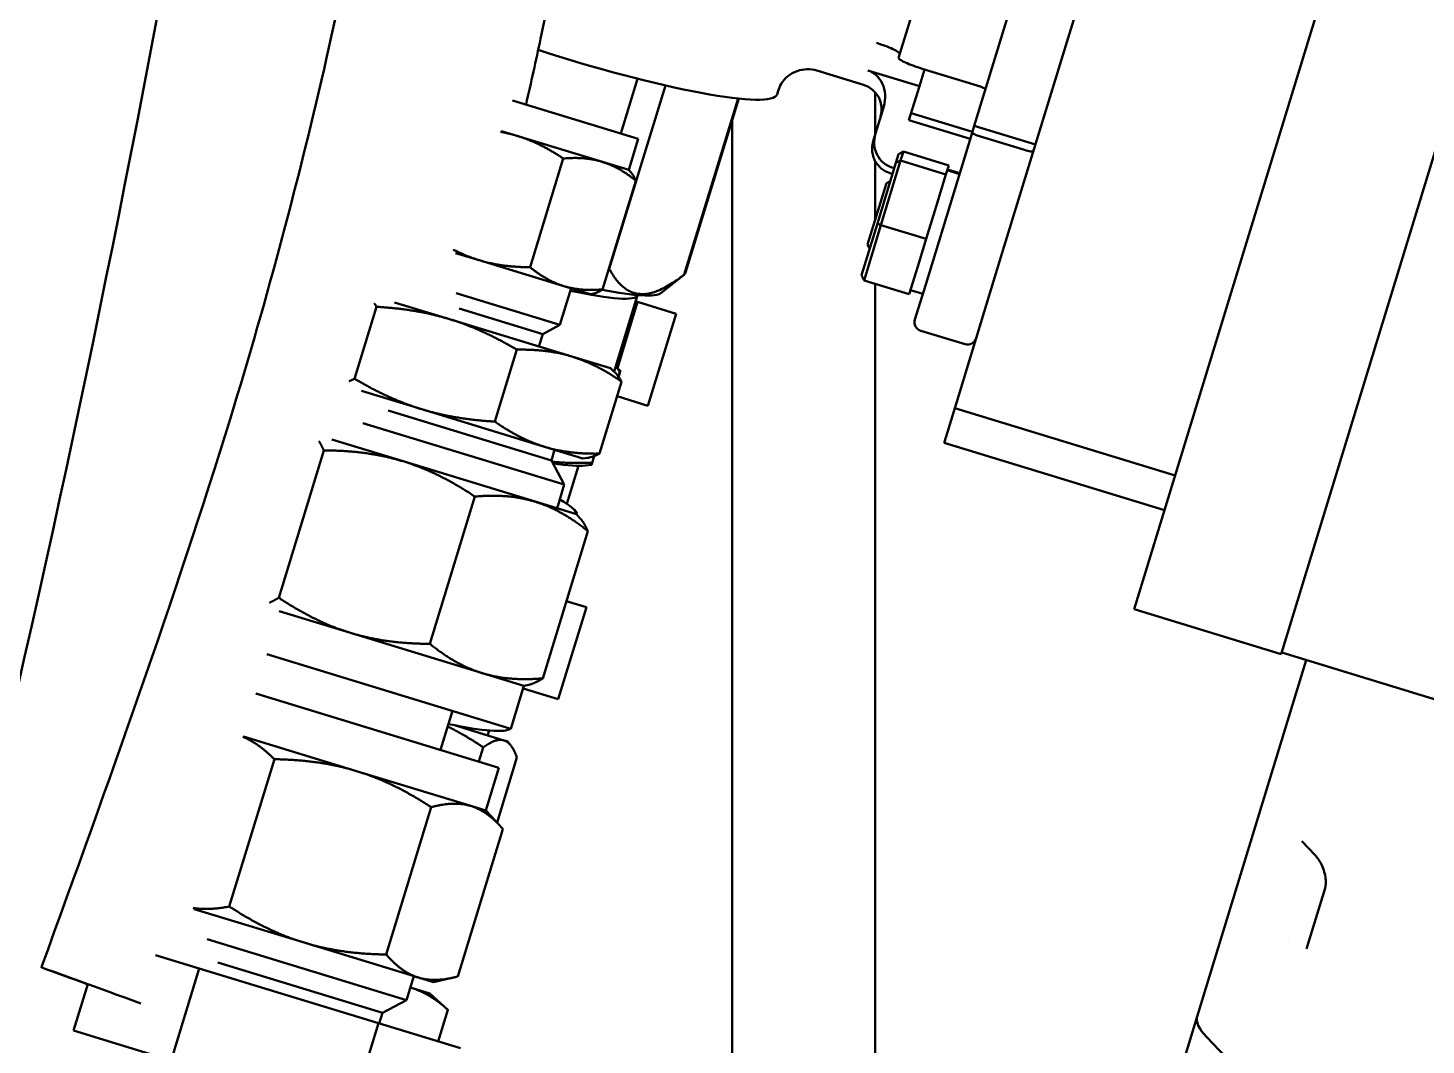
# Model space of a CAD drawing. Header units: inches. Extents: x 11 to 1621, y 11 to 1332.
# Drawn here: x 1297.609 to 1301.909, y 345.73 to 348.858 of the extents above; entities that cross this region are included whole.
import ezdxf

# ---------------------------------------------------------------- set-up
doc = ezdxf.new("R2010")
doc.units = ezdxf.units.IN
doc.header["$LTSCALE"] = 48
doc.header["$MEASUREMENT"] = 0
doc.layers.add('Visible (ANSI)', color=7, linetype='Continuous', lineweight=50)

msp = doc.modelspace()

# ---------------------------------------------------------------- linework, layer by layer
at = {"layer": 'Visible (ANSI)'}
for p, q in [((1301.061502, 347.23426), (1301.860357, 349.847199)), ((1302.312155, 349.70907), (1301.513299, 347.096132)), ((1301.524712, 347.133459), (1302.300743, 349.671743)), ((1300.972539, 349.367114), (1300.611656, 348.186719)), ((1300.423694, 349.214745), (1300.286747, 348.766812)), ((1300.706626, 349.17064), (1300.519079, 348.557201)), ((1300.178892, 348.683347), (1300.034771, 348.72741)), ((1300.034819, 348.727394), (1300.034823, 348.727393)), ((1300.192402, 348.727538), (1300.350531, 348.679193)), ((1300.366316, 348.730825), (1300.350531, 348.679193)), ((1300.358786, 348.733127), (1300.528211, 348.681329)), ((1299.39698, 348.117253), (1299.569462, 348.681418)), ((1299.432338, 348.533592), (1299.483856, 348.702102)), ((1300.350531, 348.679193), (1300.318527, 348.574511)), ((1299.099561, 348.635332), (1299.485871, 348.517225)), ((1299.627553, 348.100074), (1299.793003, 348.641238)), ((1299.63177, 348.105712), (1299.79542, 348.640986)), ((1299.916084, 348.665352), (1299.91266, 348.654154)), ((1299.916084, 348.665353), (1299.916084, 348.665352)), ((1300.214479, 348.530435), (1300.214479, 348.660631)), ((1300.215393, 348.533423), (1300.240894, 348.616833)), ((1300.513525, 348.539035), (1300.325276, 348.596588)), ((1299.065707, 348.541113), (1299.456634, 348.421595)), ((1299.774479, 345.146343), (1299.774479, 348.572494)), ((1300.506776, 348.516958), (1300.318527, 348.574511)), ((1300.519079, 348.557201), (1300.512619, 348.536069)), ((1300.707328, 348.499647), (1300.519079, 348.557201)), ((1299.485871, 348.517225), (1299.456634, 348.421595)), ((1300.215393, 348.533423), (1300.208148, 348.509727)), ((1300.369966, 348.069473), (1300.512619, 348.536069)), ((1300.673461, 348.483133), (1300.537922, 348.524572)), ((1299.153297, 348.122325), (1299.255557, 348.456802)), ((1300.278457, 348.443449), (1300.286498, 348.46975)), ((1300.301477, 348.478346), (1300.286498, 348.46975)), ((1300.301477, 348.478346), (1300.292915, 348.450343)), ((1300.301477, 348.478346), (1300.440781, 348.435757)), ((1299.456395, 348.421668), (1299.463238, 348.414329)), ((1300.214479, 348.267853), (1300.214479, 348.448714)), ((1300.221541, 348.257284), (1300.278457, 348.443449)), ((1300.292915, 348.450343), (1300.232315, 348.252129)), ((1300.267956, 348.409104), (1300.260427, 348.411406)), ((1300.265928, 348.429399), (1300.273458, 348.427097)), ((1300.292915, 348.450343), (1300.278457, 348.443449)), ((1300.292915, 348.450343), (1300.432219, 348.407753)), ((1300.432219, 348.407753), (1300.440781, 348.435757)), ((1300.473766, 348.408987), (1300.436116, 348.420498)), ((1300.436646, 348.422232), (1300.474296, 348.410721)), ((1300.474636, 348.411834), (1300.436986, 348.423345)), ((1299.376463, 348.054097), (1299.478722, 348.388573)), ((1300.248946, 348.380588), (1300.191393, 348.192339)), ((1300.248946, 348.380588), (1300.261236, 348.387123)), ((1300.401919, 348.308646), (1300.432219, 348.407753)), ((1300.371619, 348.209539), (1300.401919, 348.308646)), ((1300.172666, 348.097421), (1300.221541, 348.257284)), ((1300.232315, 348.252129), (1300.180277, 348.081918)), ((1300.232315, 348.252129), (1300.221541, 348.257284)), ((1300.232315, 348.252129), (1300.371619, 348.209539)), ((1300.3456, 348.124434), (1300.371619, 348.209539)), ((1298.924434, 348.166028), (1298.996636, 348.143953)), ((1300.191393, 348.192339), (1300.197927, 348.180049)), ((1300.571551, 348.055539), (1300.611656, 348.186719)), ((1298.996636, 348.143953), (1299.257535, 348.064188)), ((1300.319581, 348.039329), (1300.3456, 348.124434)), ((1299.55581, 348.042998), (1299.627854, 348.100308)), ((1300.172666, 348.097421), (1300.180277, 348.081918)), ((1300.180277, 348.081918), (1300.319581, 348.039329)), ((1300.214479, 345.011821), (1300.214479, 348.071461)), ((1300.369966, 348.069473), (1300.336939, 347.961446)), ((1298.92566, 348.042784), (1299.245323, 347.945053)), ((1299.279677, 348.057419), (1299.245323, 347.945053)), ((1299.257535, 348.064188), (1299.339446, 348.039146)), ((1299.339446, 348.039146), (1299.349224, 348.041403)), ((1299.483604, 348.036098), (1299.411781, 347.801175)), ((1299.483797, 348.036793), (1299.483666, 348.036314)), ((1300.361025, 348.04023), (1300.323376, 348.051741)), ((1300.571551, 348.055539), (1300.464373, 347.704979)), ((1298.613441, 347.779364), (1298.681092, 348.000641)), ((1298.90534, 347.962727), (1298.736876, 348.014232)), ((1298.935437, 347.995353), (1299.192255, 347.916836)), ((1299.48415, 348.015619), (1299.42183, 347.81178)), ((1299.48415, 348.015619), (1299.477925, 348.017523)), ((1299.602486, 347.979441), (1299.48415, 348.015619)), ((1299.282194, 347.847511), (1298.90534, 347.962727)), ((1299.192255, 347.916836), (1299.245323, 347.945053)), ((1299.602486, 347.979441), (1299.515944, 347.696374)), ((1299.192255, 347.916836), (1299.18056, 347.878584)), ((1300.490775, 347.885595), (1300.355236, 347.927034)), ((1299.044799, 347.647485), (1299.112451, 347.868762)), ((1299.40051, 347.811338), (1299.282194, 347.847511)), ((1299.40051, 347.811338), (1299.410803, 347.802071)), ((1299.416449, 347.816444), (1299.431004, 347.803829)), ((1299.36715, 347.548932), (1299.434801, 347.770209)), ((1299.429187, 347.797535), (1299.425425, 347.785231)), ((1298.635369, 347.742015), (1298.820552, 347.685399)), ((1299.421093, 347.725373), (1299.515944, 347.696374)), ((1299.218949, 347.528043), (1298.716833, 347.681555)), ((1298.820552, 347.685399), (1299.197406, 347.570183)), ((1300.432804, 347.60172), (1300.459529, 347.689132)), ((1300.459529, 347.689132), (1300.464373, 347.704979)), ((1300.459529, 347.689132), (1301.137225, 347.481939)), ((1299.258486, 347.453684), (1298.638855, 347.643124)), ((1300.426951, 347.582575), (1300.432804, 347.60172)), ((1298.518949, 347.558979), (1298.380409, 347.105836)), ((1298.762643, 347.525336), (1298.5442, 347.59212)), ((1299.197406, 347.570183), (1299.315722, 347.53401)), ((1299.218949, 347.528043), (1299.22889, 347.560557)), ((1301.104647, 347.375383), (1300.426951, 347.582575)), ((1299.168487, 347.401257), (1298.762643, 347.525336)), ((1299.218949, 347.528043), (1299.258486, 347.453684)), ((1299.266505, 347.394406), (1299.302257, 347.511346)), ((1299.315722, 347.53401), (1299.329438, 347.535938)), ((1299.323147, 347.512288), (1299.34236, 347.514619)), ((1299.350481, 347.541534), (1299.344176, 347.520913)), ((1299.236134, 347.380575), (1299.258486, 347.453684)), ((1298.983489, 347.416955), (1298.844949, 346.963812)), ((1299.295903, 347.362302), (1299.168487, 347.401257)), ((1299.288388, 347.377144), (1299.297601, 347.367561)), ((1299.295903, 347.362302), (1299.306549, 347.350886)), ((1299.330635, 347.310822), (1299.192095, 346.857678)), ((1301.061502, 347.23426), (1301.011461, 347.070583)), ((1299.326487, 347.076689), (1299.264818, 347.095543)), ((1301.513299, 347.096132), (1301.463258, 346.932454)), ((1298.381962, 347.0645), (1298.601254, 346.997455)), ((1299.239945, 346.793623), (1299.326487, 347.076689)), ((1301.011461, 347.070583), (1301.463258, 346.932454)), ((1298.601254, 346.997455), (1299.007097, 346.873377)), ((1299.094167, 346.702451), (1298.343863, 346.931842)), ((1301.539962, 346.914025), (1301.204819, 345.817823)), ((1301.994362, 346.775101), (1301.464662, 346.937046)), ((1299.007097, 346.873377), (1299.134514, 346.834421)), ((1299.094167, 346.702451), (1299.134514, 346.834421)), ((1299.13215, 346.826579), (1299.239945, 346.793623)), ((1299.134514, 346.834421), (1299.149724, 346.837933)), ((1298.309772, 346.811553), (1299.057621, 346.582913)), ((1298.878313, 346.637733), (1298.91486, 346.757271)), ((1299.072694, 346.666989), (1298.920958, 346.713379)), ((1299.022647, 346.68229), (1299.027224, 346.697261)), ((1298.619674, 346.572502), (1298.272371, 346.678683)), ((1299.082416, 346.664016), (1299.072694, 346.666989)), ((1299.082416, 346.664016), (1299.090613, 346.655226)), ((1298.228454, 346.155749), (1298.366994, 346.608892)), ((1299.009497, 346.645449), (1298.996126, 346.601714)), ((1299.113041, 346.613792), (1299.0519, 346.41381)), ((1298.971165, 346.46504), (1298.619674, 346.572502)), ((1299.057621, 346.582913), (1299.017273, 346.450943)), ((1298.710965, 346.008231), (1298.849505, 346.461374)), ((1299.017273, 346.450943), (1298.971165, 346.46504)), ((1299.017273, 346.450943), (1299.059945, 346.405183)), ((1298.931436, 345.940826), (1299.069976, 346.393969)), ((1301.526323, 346.356324), (1301.567599, 346.313307)), ((1301.540914, 346.025706), (1301.597975, 346.212344)), ((1298.120576, 346.147869), (1298.458285, 346.044621)), ((1298.160398, 346.055751), (1298.773763, 345.868227)), ((1301.484852, 346.06048), (1301.484851, 346.060479)), ((1298.13583, 345.965438), (1298.001267, 346.006578)), ((1298.458285, 346.044621), (1298.809776, 345.93716)), ((1297.650436, 345.968631), (1297.651782, 345.97233)), ((1298.13583, 345.965438), (1298.049288, 345.682372)), ((1298.687271, 345.796846), (1298.13583, 345.965438)), ((1298.1929, 345.983544), (1298.699404, 345.828689)), ((1297.793444, 345.916637), (1297.749814, 345.77393)), ((1298.796115, 345.941336), (1298.773763, 345.868227)), ((1298.809776, 345.93716), (1298.855884, 345.923063)), ((1298.855884, 345.923063), (1298.91685, 345.937138)), ((1298.78827, 345.905681), (1298.785475, 345.906535)), ((1298.845244, 345.888262), (1298.78827, 345.905681)), ((1298.845244, 345.888262), (1298.899698, 345.839231)), ((1298.699404, 345.828689), (1298.773763, 345.868227)), ((1298.8709, 345.740704), (1298.900736, 345.838294)), ((1298.687271, 345.796846), (1298.600729, 345.513779)), ((1298.939239, 345.719811), (1298.687271, 345.796846)), ((1298.699404, 345.828689), (1298.689464, 345.796175)), ((1301.204819, 345.817823), (1301.107815, 345.500537)), ((1297.749814, 345.77393), (1298.049288, 345.682372)), ((1301.233567, 345.754613), (1301.40789, 345.572938)), ((1301.40789, 345.572938), (1301.233567, 345.754613))]:
    msp.add_line(p, q, dxfattribs=at)
for centre, radius, start, end in [((1247.196979, 358.380235), 51.6875, 340.5924941, 354.6749842), ((1300.15587, 348.608048), 0.07874, 343, 73), ((1300.283448, 348.486705), 0.07874, 163, 253), ((1300.363293, 347.953388), 0.027559, 163, 253), ((1300.498833, 347.91195), 0.027559, 253, 343)]:
    msp.add_arc(centre, radius, start, end, dxfattribs=at)
for centre, major_axis, ratio, start_param, end_param in [((1299.291439, 348.84408), (0.621222, -0.189927), 0.13052619, 4.56932724, 6.28318531), ((1300.538973, 348.528012), (-0.026355, 0.008057), 0.13052619, 0, 1.57079633), ((1300.674513, 348.486573), (0.026355, -0.008057), 0.13052619, 4.71238898, 6.28318531), ((1299.114085, 348.263985), (0.517685, -0.158272), 0.13052619, 5.32727113, 5.32988687), ((1299.114085, 348.263985), (0.517685, -0.158272), 0.13052619, 6.1892862, 6.28318531), ((1299.081956, 348.158894), (0.401648, -0.122796), 0.13052619, 5.26021583, 6.28728433), ((1299.091725, 348.190846), (0.467622, -0.142966), 0.13052619, 5.40112061, 6.19372304), ((1299.010126, 347.923949), (0.418383, -0.127913), 0.13052619, 6.28235414, 6.56697942), ((1299.010126, 347.923949), (0.418383, -0.127913), 0.13052619, 6.14383808, 6.28235414), ((1298.926498, 347.650415), (0.418383, -0.127913), 0.13052619, 5.5412723, 5.99696357), ((1298.877221, 347.489234), (0.418383, -0.127913), 0.13052619, 0.01794567, 0.54109953), ((1298.67721, 346.835029), (0.418383, -0.127913), 0.13052619, 5.32063456, 6.19765436), ((1301.596007, 346.340565), (-0.028408, -0.027258), 0.9654291, 0, 0.00003406), ((1297.946439, 345.860893), (-0.296003, 0.107737), 0.0011671, 4.67923666, 7.31079172), ((1302.880235, 345.305597), (-1.675416, 0.512226), 0.13052619, 0, 0.22959015), ((1302.880235, 345.305597), (-1.675416, 0.512226), 0.13052619, 0, 0.22959015)]:
    msp.add_ellipse(centre, major_axis=major_axis, ratio=ratio, start_param=start_param, end_param=end_param, dxfattribs=at)
for points, knots in [([(1297.651782, 345.97233), (1297.855868, 346.533043), (1298.05965, 347.098803), (1298.34621, 348.03037), (1298.443806, 348.397537), (1298.605054, 349.108337), (1298.672658, 349.451349), (1298.822977, 350.225715), (1298.90542, 350.658619), (1299.056456, 351.319617), (1299.111667, 351.542839), (1299.252048, 352.050398), (1299.341275, 352.335784), (1299.522056, 352.831766), (1299.605944, 353.040894), (1299.748995, 353.362009), (1299.800883, 353.472766), (1299.855349, 353.58336)], [0, 0, 0, 0, 4.55194059, 4.55194059, 7.57945591, 7.57945591, 10.38222915, 10.38222915, 13.85463358, 13.85463358, 15.60562098, 15.60562098, 17.80394448, 17.80394448, 19.38597673, 19.38597673, 20.21481685, 20.21481685, 20.21481685, 20.21481685]), ([(1299.140892, 348.622696), (1299.156246, 348.690304), (1299.171183, 348.757779), (1299.274462, 349.234502), (1299.350367, 349.639093), (1299.512509, 350.468664), (1299.59909, 350.893237), (1299.78713, 351.636537), (1299.879496, 351.955335), (1300.057845, 352.467679), (1300.131503, 352.660133), (1300.285872, 353.023588), (1300.364927, 353.194818), (1300.487178, 353.438374), (1300.524902, 353.51104), (1300.563743, 353.58336)], [7.56738967, 7.56738967, 7.56738967, 7.56738967, 8.1036812, 8.1036812, 11.36366264, 11.36366264, 14.83606707, 14.83606707, 17.44448539, 17.44448539, 19.00566452, 19.00566452, 20.37682573, 20.37682573, 20.96143669, 20.96143669, 20.96143669, 20.96143669]), ([(1300.290104, 348.777793), (1300.29055, 348.779252), (1300.288677, 348.781707), (1300.281792, 348.786733), (1300.275708, 348.790172), (1300.2627, 348.796322), (1300.253746, 348.800078), (1300.237279, 348.806227), (1300.227112, 348.809675), (1300.218334, 348.812358)], [0.314212056, 0.314212056, 0.314212056, 0.314212056, 0.403231193, 0.403231193, 0.488488999, 0.488488999, 0.566002405, 0.566002405, 0.635947237, 0.635947237, 0.635947237, 0.635947237]), ([(1300.358786, 348.733127), (1300.349723, 348.735898), (1300.339166, 348.739443), (1300.322502, 348.745581), (1300.31354, 348.749249), (1300.300761, 348.755145), (1300.294838, 348.758389), (1300.288117, 348.763143), (1300.28633, 348.765449), (1300.286747, 348.766812)], [0, 0, 0, 0, 0.072218735, 0.072218735, 0.147130894, 0.147130894, 0.225931358, 0.225931358, 0.309168239, 0.309168239, 0.309168239, 0.309168239]), ([(1300.034819, 348.727394), (1300.025555, 348.730224), (1300.015365, 348.73171), (1299.994811, 348.731326), (1299.984209, 348.729377), (1299.964119, 348.722111), (1299.954429, 348.716574), (1299.937947, 348.703064), (1299.93093, 348.694894), (1299.92123, 348.679269), (1299.918007, 348.671643), (1299.916084, 348.665353)], [0, 0, 0, 0, 0.08199691, 0.08199691, 0.16609298, 0.16609298, 0.253226308, 0.253226308, 0.339873808, 0.339873808, 0.415491685, 0.415491685, 0.415491685, 0.415491685]), ([(1300.192402, 348.727538), (1300.20118, 348.724854), (1300.21072, 348.719358), (1300.225133, 348.706488), (1300.232208, 348.696589), (1300.241208, 348.677328), (1300.244382, 348.66437), (1300.245879, 348.64172), (1300.24428, 348.627909), (1300.240894, 348.616833)], [0.635947237, 0.635947237, 0.635947237, 0.635947237, 0.705892069, 0.705892069, 0.783405476, 0.783405476, 0.868663282, 0.868663282, 0.957682418, 0.957682418, 0.957682418, 0.957682418]), ([(1300.55344, 348.66959), (1300.553581, 348.670053), (1300.552955, 348.670841), (1300.55063, 348.672478), (1300.548558, 348.673609), (1300.544089, 348.67567), (1300.540943, 348.676957), (1300.535096, 348.679111), (1300.531392, 348.680356), (1300.528211, 348.681329)], [-0.321660975, -0.321660975, -0.321660975, -0.321660975, -0.293394199, -0.293394199, -0.26598674, -0.26598674, -0.239697108, -0.239697108, -0.214349975, -0.214349975, -0.214349975, -0.214349975]), ([(1300.215393, 348.533423), (1300.212227, 348.523067), (1300.210769, 348.510149), (1300.212512, 348.489114), (1300.215792, 348.477224), (1300.224902, 348.459327), (1300.232153, 348.450064), (1300.246893, 348.437631), (1300.256864, 348.43217), (1300.265928, 348.429399)], [-0.309168239, -0.309168239, -0.309168239, -0.309168239, -0.225931358, -0.225931358, -0.147130894, -0.147130894, -0.072218735, -0.072218735, 0, 0, 0, 0]), ([(1301.597975, 346.212344), (1301.59812, 346.21282), (1301.598264, 346.213326), (1301.598532, 346.214334), (1301.598657, 346.214847), (1301.598911, 346.215956), (1301.599034, 346.216551), (1301.599306, 346.217974), (1301.599439, 346.218777), (1301.599745, 346.220859), (1301.59988, 346.222064), (1301.600186, 346.225463), (1301.600266, 346.227472), (1301.60034, 346.23354), (1301.600108, 346.237127), (1301.598938, 346.248667), (1301.597435, 346.25538), (1301.591208, 346.277631), (1301.585144, 346.289387), (1301.57509, 346.304696), (1301.57121, 346.309544), (1301.5676, 346.313306)], [0, 0, 0, 0, 0.003924668, 0.003924668, 0.007963289, 0.007963289, 0.013027731, 0.013027731, 0.02071461, 0.02071461, 0.034123835, 0.034123835, 0.060868624, 0.060868624, 0.120497131, 0.120497131, 0.266921424, 0.266921424, 0.652762044, 0.652762044, 0.881685583, 0.881685583, 0.881685583, 0.881685583])]:
    msp.add_open_spline(points, degree=3, knots=knots, dxfattribs=at)
for points, weights in [([(1299.113585, 348.526475), (1299.088419, 348.534169), (1299.061865, 348.539041)], [1, 1.01345805719, 1.01737217959]), ([(1299.255557, 348.456802), (1299.182883, 348.505289), (1299.113585, 348.526475)], [1, 1.0379548493, 1]), ([(1299.374484, 348.44671), (1299.322698, 348.462543), (1299.255557, 348.456802)], [1, 1.0379548493, 1]), ([(1299.478722, 348.388573), (1299.42627, 348.430878), (1299.374484, 348.44671)], [1, 1.0379548493, 1]), ([(1299.463238, 348.414329), (1299.471536, 348.405431), (1299.478722, 348.388573)], [1.01879587551, 1.02083358606, 1]), ([(1298.917092, 348.176576), (1298.95668, 348.156169), (1298.996636, 348.143953)], [1.01863196522, 1.02153787975, 1]), ([(1298.996636, 348.143953), (1299.065934, 348.122767), (1299.153297, 348.122325)], [1, 1.0379548493, 1]), ([(1299.153297, 348.122325), (1299.20575, 348.080021), (1299.257535, 348.064188)], [1, 1.0379548493, 1]), ([(1299.39698, 348.117253), (1299.472136, 347.977402), (1299.627553, 348.100074)], [1.42761602676, 1.57037762945, 1.42761602676]), ([(1299.257535, 348.064188), (1299.309321, 348.048356), (1299.376463, 348.054097)], [1, 1.0379548493, 1]), ([(1299.376463, 348.054097), (1299.361078, 348.04414), (1299.349224, 348.041403)], [1, 1.02083358606, 1.01879587551]), ([(1298.681092, 348.000641), (1298.678184, 348.005848), (1298.675241, 348.010425)], [1, 1.00517872564, 1.00894423533]), ([(1298.90534, 347.962727), (1298.805243, 347.99333), (1298.681092, 348.000641)], [1, 1.0379548493, 1]), ([(1299.112451, 347.868762), (1299.005437, 347.932124), (1298.90534, 347.962727)], [1, 1.0379548493, 1]), ([(1299.282194, 347.847511), (1299.207393, 347.87038), (1299.112451, 347.868762)], [1, 1.0379548493, 1]), ([(1299.434801, 347.770209), (1299.356996, 347.824642), (1299.282194, 347.847511)], [1, 1.0379548493, 1]), ([(1298.597215, 347.772133), (1298.604926, 347.77506), (1298.613441, 347.779364)], [1.01298264635, 1.0083113357, 1]), ([(1298.613441, 347.779364), (1298.720455, 347.716001), (1298.820552, 347.685399)], [1, 1.0379548493, 1]), ([(1299.410803, 347.802071), (1299.423282, 347.790835), (1299.434801, 347.770209)], [1.01879587551, 1.02083358606, 1]), ([(1299.428495, 347.795991), (1299.427209, 347.791879), (1299.425232, 347.785505)], [1, 1.01040352684, 1.01510378399]), ([(1299.429187, 347.797535), (1299.433062, 347.810595), (1299.428495, 347.795991)], [1, 1.0379548493, 1]), ([(1298.820552, 347.685399), (1298.920649, 347.654796), (1299.044799, 347.647485)], [1, 1.0379548493, 1]), ([(1299.044799, 347.647485), (1299.122605, 347.593052), (1299.197406, 347.570183)], [1, 1.0379548493, 1]), ([(1298.518949, 347.558979), (1298.511871, 347.57558), (1298.504185, 347.587112)], [1, 1.0130891817, 1.01715044308]), ([(1298.762643, 347.525336), (1298.654846, 347.558292), (1298.518949, 347.558979)], [1, 1.0379548493, 1]), ([(1299.197406, 347.570183), (1299.272208, 347.547314), (1299.36715, 347.548932)], [1, 1.0379548493, 1]), ([(1298.983489, 347.416955), (1298.87044, 347.492379), (1298.762643, 347.525336)], [1, 1.0379548493, 1]), ([(1299.221222, 347.523768), (1299.278201, 347.518746), (1299.344176, 347.520913)], [1.01893635288, 1.01986028167, 1]), ([(1299.36715, 347.548932), (1299.346066, 347.538275), (1299.329438, 347.535938)], [1, 1.02083358606, 1.01879587551]), ([(1299.344176, 347.520913), (1299.340301, 347.507853), (1299.344868, 347.522457)], [1, 1.0379548493, 1]), ([(1299.344868, 347.522457), (1299.346936, 347.529072), (1299.350835, 347.541668)], [1, 1.01684128889, 1.01873697706]), ([(1299.168487, 347.401257), (1299.087931, 347.425885), (1298.983489, 347.416955)], [1, 1.0379548493, 1]), ([(1299.330635, 347.310822), (1299.249042, 347.376629), (1299.168487, 347.401257)], [1, 1.0379548493, 1]), ([(1299.296035, 347.36216), (1299.299192, 347.372774), (1299.295909, 347.362296)], [1.01149607293, 1.03005451467, 1.00257638806]), ([(1299.306549, 347.350886), (1299.319456, 347.337045), (1299.330635, 347.310822)], [1.01879587551, 1.02083358606, 1]), ([(1298.352387, 347.090748), (1298.365229, 347.096011), (1298.380409, 347.105836)], [1.01716654119, 1.01311518068, 1]), ([(1298.380409, 347.105836), (1298.493457, 347.030412), (1298.601254, 346.997455)], [1, 1.0379548493, 1]), ([(1298.601254, 346.997455), (1298.709051, 346.964499), (1298.844949, 346.963812)], [1, 1.0379548493, 1]), ([(1298.844949, 346.963812), (1298.926542, 346.898005), (1299.007097, 346.873377)], [1, 1.0379548493, 1]), ([(1299.007097, 346.873377), (1299.087653, 346.848748), (1299.192095, 346.857678)], [1, 1.0379548493, 1]), ([(1299.130364, 346.820846), (1299.13188, 346.825694), (1299.134587, 346.834438)], [1, 1.01228736552, 1.01661899657]), ([(1299.192095, 346.857678), (1299.168164, 346.84219), (1299.149724, 346.837933)], [1, 1.02083358606, 1.01879587551]), ([(1299.009497, 346.645449), (1298.953226, 346.683192), (1298.900231, 346.709422)], [1, 1.0187248127, 1.01897406209]), ([(1298.366994, 346.608892), (1298.318434, 346.65749), (1298.269585, 346.678233)], [1, 1.03114486318, 1.01117623123]), ([(1299.072694, 346.666989), (1299.048666, 346.674335), (1299.009497, 346.645449)], [1, 1.0379548493, 1]), ([(1299.113041, 346.613792), (1299.096721, 346.659643), (1299.072694, 346.666989)], [1, 1.0379548493, 1]), ([(1298.619674, 346.572502), (1298.507707, 346.606733), (1298.366994, 346.608892)], [1, 1.0379548493, 1]), ([(1298.849505, 346.461374), (1298.731641, 346.53827), (1298.619674, 346.572502)], [1, 1.0379548493, 1]), ([(1298.971165, 346.46504), (1298.920004, 346.480681), (1298.849505, 346.461374)], [1, 1.0379548493, 1]), ([(1299.069976, 346.393969), (1299.022326, 346.449398), (1298.971165, 346.46504)], [1, 1.0379548493, 1]), ([(1298.11704, 346.151305), (1298.165999, 346.143584), (1298.228454, 346.155749)], [1.01391450284, 1.02877952735, 1]), ([(1298.228454, 346.155749), (1298.346317, 346.078853), (1298.458285, 346.044621)], [1, 1.0379548493, 1]), ([(1298.458285, 346.044621), (1298.570252, 346.01039), (1298.710965, 346.008231)], [1, 1.0379548493, 1]), ([(1298.710965, 346.008231), (1298.758615, 345.952801), (1298.809776, 345.93716)], [1, 1.0379548493, 1]), ([(1298.809776, 345.93716), (1298.860936, 345.921518), (1298.931436, 345.940826)], [1, 1.0379548493, 1]), ([(1298.78827, 345.905681), (1298.786873, 345.906108), (1298.78547, 345.906518)], [1, 1.00090559299, 1.00176797154]), ([(1298.900736, 345.838294), (1298.844748, 345.888414), (1298.78827, 345.905681)], [1, 1.0379548493, 1]), ([(1298.899698, 345.839231), (1298.900217, 345.838764), (1298.900736, 345.838294)], [1.00068447129, 1.00034537849, 1])]:
    msp.add_rational_spline(points, weights, degree=2, dxfattribs=at)

doc.saveas('drawing.dxf')
